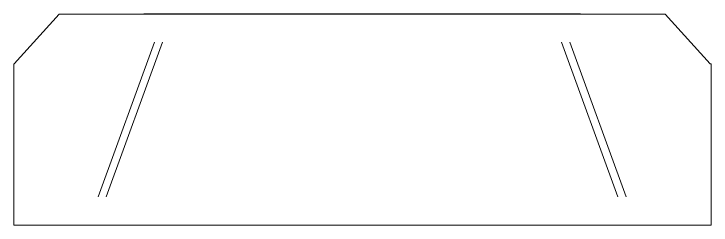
# Model space of a CAD drawing. Header units: millimetres. Extents: x 2263 to 6070, y 2876 to 5287.
# Drawn here: x 3229 to 4091, y 4715 to 4976 of the extents above; entities that cross this region are included whole.
import ezdxf

# ---------------------------------------------------------------- set-up
doc = ezdxf.new("R2010")
doc.units = ezdxf.units.MM

msp = doc.modelspace()

# ---------------------------------------------------------------- linework, layer by layer
at = {"color": 7, "linetype": 'Continuous', "lineweight": 15}
for p, q in [((3284.5741, 4975.9964), (3228.8745, 4914.5337)), ((3284.5741, 4975.9964), (3415.2313, 4975.9964)), ((3423.3406, 4976.1054), (3389.7393, 4976.1054)), ((3415.2313, 4975.9964), (3425.2717, 4975.9964)), ((3423.3406, 4976.1054), (3423.3406, 4975.9964)), ((3895.2449, 4976.1054), (3423.3406, 4976.1054)), ((3425.2717, 4975.9964), (3893.3178, 4975.9964)), ((3893.3178, 4975.9964), (3903.3582, 4975.9964)), ((3895.2449, 4975.9964), (3895.2449, 4976.1054)), ((3928.8462, 4976.1054), (3895.2449, 4976.1054)), ((3903.3582, 4975.9964), (4034.0153, 4975.9964)), ((4034.0153, 4975.9964), (4089.715, 4914.5337)), ((3228.7156, 4914.5337), (3228.7156, 4715.2401)), ((3228.7156, 4914.5337), (3228.8745, 4914.5337)), ((4090.848, 4914.5337), (4089.715, 4914.5337)), ((4090.848, 4715.2401), (4090.848, 4914.5337)), ((3228.7156, 4715.2401), (3320.1038, 4715.2401)), ((3330.1442, 4715.2401), (3320.1038, 4715.2401)), ((3330.1442, 4715.2401), (3988.4453, 4715.2401)), ((3998.4857, 4715.2401), (3988.4453, 4715.2401)), ((3998.4857, 4715.2401), (4090.848, 4715.2401))]:
    msp.add_line(p, q, dxfattribs=at)
at = {"color": 8, "linetype": 'Continuous', "lineweight": 15}
for p, q in [((3332.8153, 4750.084), (3402.5198, 4941.1525)), ((3412.5602, 4941.1525), (3342.8557, 4750.084)), ((3975.7337, 4750.084), (3906.0293, 4941.1525)), ((3916.0697, 4941.1525), (3985.7742, 4750.084))]:
    msp.add_line(p, q, dxfattribs=at)
at = {"color": 7, "linetype": 'Continuous', "lineweight": 15}
for centre, start_param, end_param in [((3389.7393, 4973.6054), 0, 0.29641238), ((3928.8462, 4973.6054), 5.98677293, 6.28318531)]:
    msp.add_ellipse(centre, major_axis=(0, 2.5), ratio=0.67202572, start_param=start_param, end_param=end_param, dxfattribs=at)

doc.saveas('drawing.dxf')
